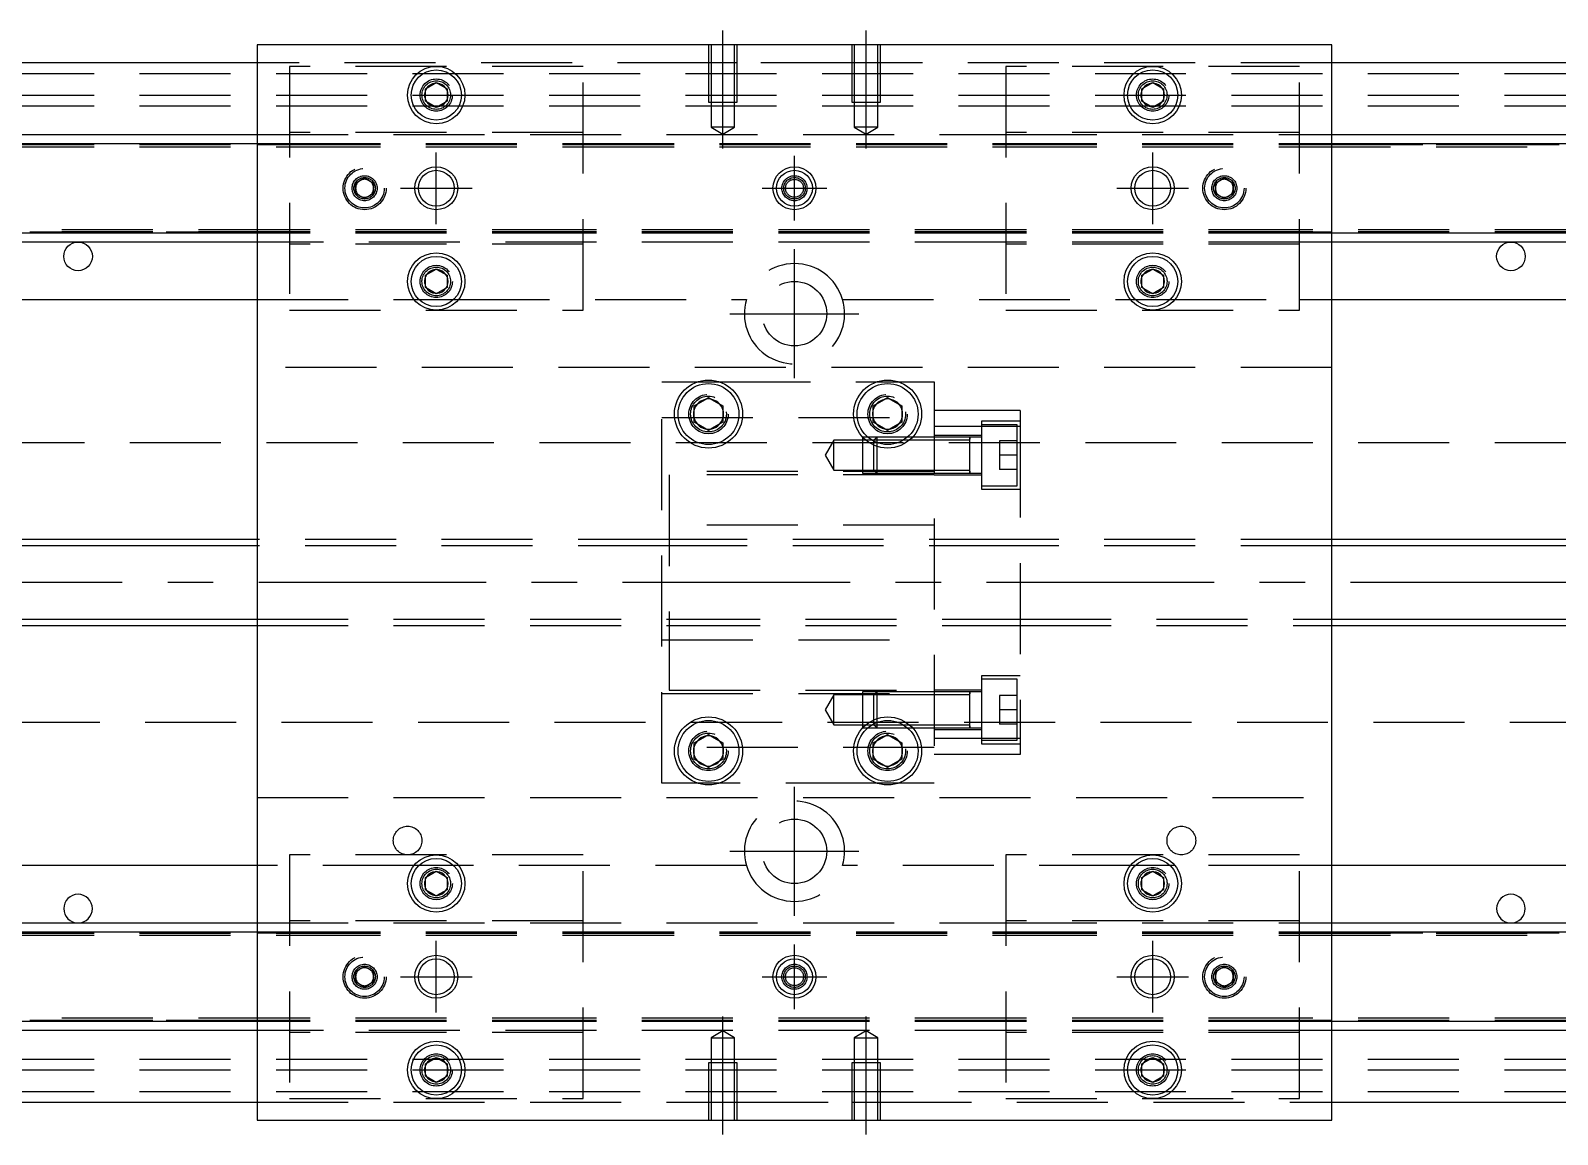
# Model space of a CAD drawing. Extents: x -10 to 847, y -285 to 77.
# Drawn here: x 213.4 to 426.5, y -77 to 77 of the extents above; entities that cross this region are included whole.
import ezdxf

# ---------------------------------------------------------------- set-up
doc = ezdxf.new("R2010")
doc.units = 0
doc.linetypes.add('CENTER', pattern=[50.8, 31.75, -6.35, 6.35, -6.35])
doc.linetypes.add('DASHED', pattern=[19.05, 12.7, -6.35])
doc.layers.get('0').update_dxf_attribs({"linetype": 'CONTINUOUS'})
doc.layers.add('CENTER', color=1, linetype='CENTER')

msp = doc.modelspace()

# ---------------------------------------------------------------- linework, layer by layer
at = {"color": 7, "linetype": 'CONTINUOUS'}
for p, q in [((395, 75), (245, 75)), ((245, 75), (245, -75)), ((395, -75), (395, 75)), ((245, 72.5), (0, 72.5)), ((640, 72.5), (395, 72.5)), ((268.5, 68.866026), (270, 69.73205)), ((268.5, 67.133974), (268.5, 68.866026)), ((270, 69.73205), (271.5, 68.866026)), ((271.5, 68.866026), (271.5, 67.133974)), ((368.5, 68.866026), (370, 69.73205)), ((368.5, 67.133974), (368.5, 68.866026)), ((370, 69.73205), (371.5, 68.866026)), ((371.5, 68.866026), (371.5, 67.133974)), ((270, 66.26795), (268.5, 67.133974)), ((271.5, 67.133974), (270, 66.26795)), ((370, 66.26795), (368.5, 67.133974)), ((371.5, 67.133974), (370, 66.26795)), ((0, 62.5), (245, 62.5)), ((395, 62.5), (640, 62.5)), ((0, 61.247728), (245, 61.247728)), ((395, 61.247728), (640, 61.247728)), ((245, 48.752272), (0, 48.752272)), ((245, 47.5), (0, 47.5)), ((640, 48.752272), (395, 48.752272)), ((640, 47.5), (395, 47.5)), ((268.5, 42.866026), (270, 43.73205)), ((268.5, 41.133974), (268.5, 42.866026)), ((270, 43.73205), (271.5, 42.866026)), ((271.5, 42.866026), (271.5, 41.133974)), ((368.5, 42.866026), (370, 43.73205)), ((368.5, 41.133974), (368.5, 42.866026)), ((370, 43.73205), (371.5, 42.866026)), ((371.5, 42.866026), (371.5, 41.133974)), ((270, 40.26795), (268.5, 41.133974)), ((271.5, 41.133974), (270, 40.26795)), ((370, 40.26795), (368.5, 41.133974)), ((371.5, 41.133974), (370, 40.26795)), ((206.708204, 39.5), (245, 39.5)), ((395, 39.5), (433.291796, 39.5)), ((306, 24.6547), (308, 25.809402)), ((308, 25.809402), (310, 24.6547)), ((331, 24.6547), (333, 25.809402)), ((333, 25.809402), (335, 24.6547)), ((306, 22.3453), (306, 24.6547)), ((310, 24.6547), (310, 22.3453)), ((331, 22.3453), (331, 24.6547)), ((335, 24.6547), (335, 22.3453)), ((308, 21.190598), (306, 22.3453)), ((310, 22.3453), (308, 21.190598)), ((333, 21.190598), (331, 22.3453)), ((335, 22.3453), (333, 21.190598)), ((245, 6), (60.5, 6)), ((590, 6), (395, 6)), ((60.5, -6), (245, -6)), ((395, -6), (590, -6)), ((306, -22.3453), (308, -21.190598)), ((308, -21.190598), (310, -22.3453)), ((331, -22.3453), (333, -21.190598)), ((333, -21.190598), (335, -22.3453)), ((306, -24.6547), (306, -22.3453)), ((310, -22.3453), (310, -24.6547)), ((331, -24.6547), (331, -22.3453)), ((335, -22.3453), (335, -24.6547)), ((308, -25.809402), (306, -24.6547)), ((310, -24.6547), (308, -25.809402)), ((333, -25.809402), (331, -24.6547)), ((335, -24.6547), (333, -25.809402)), ((245, -39.5), (206.708204, -39.5)), ((268.5, -41.133974), (270, -40.26795)), ((270, -40.26795), (271.5, -41.133974)), ((368.5, -41.133974), (370, -40.26795)), ((370, -40.26795), (371.5, -41.133974)), ((433.291796, -39.5), (395, -39.5)), ((268.5, -42.866026), (268.5, -41.133974)), ((271.5, -41.133974), (271.5, -42.866026)), ((368.5, -42.866026), (368.5, -41.133974)), ((371.5, -41.133974), (371.5, -42.866026)), ((270, -43.73205), (268.5, -42.866026)), ((271.5, -42.866026), (270, -43.73205)), ((370, -43.73205), (368.5, -42.866026)), ((371.5, -42.866026), (370, -43.73205)), ((0, -47.5), (245, -47.5)), ((0, -48.752272), (245, -48.752272)), ((395, -47.5), (640, -47.5)), ((395, -48.752272), (640, -48.752272)), ((245, -61.247728), (0, -61.247728)), ((640, -61.247728), (395, -61.247728)), ((245, -62.5), (0, -62.5)), ((640, -62.5), (395, -62.5)), ((268.5, -67.133974), (270, -66.26795)), ((268.5, -68.866026), (268.5, -67.133974)), ((270, -66.26795), (271.5, -67.133974)), ((271.5, -67.133974), (271.5, -68.866026)), ((368.5, -67.133974), (370, -66.26795)), ((368.5, -68.866026), (368.5, -67.133974)), ((370, -66.26795), (371.5, -67.133974)), ((371.5, -67.133974), (371.5, -68.866026)), ((270, -69.73205), (268.5, -68.866026)), ((271.5, -68.866026), (270, -69.73205)), ((370, -69.73205), (368.5, -68.866026)), ((371.5, -68.866026), (370, -69.73205)), ((0, -72.5), (245, -72.5)), ((395, -72.5), (640, -72.5)), ((245, -75), (395, -75))]:
    msp.add_line(p, q, dxfattribs=at)
at = {"color": 3, "linetype": 'DASHED'}
for p, q in [((308.000006, 75), (308.000006, 67)), ((308.35, 75), (308.35, 67)), ((311.65, 67), (311.65, 75)), ((311.999994, 67), (311.999994, 75)), ((328.000006, 75), (328.000006, 67)), ((328.35, 75), (328.35, 67)), ((331.65, 67), (331.65, 75)), ((331.999994, 67), (331.999994, 75)), ((308.000006, 72.5), (245, 72.5)), ((311.999994, 72.5), (308.000006, 72.5)), ((328.000006, 72.5), (311.999994, 72.5)), ((331.999994, 72.5), (328.000006, 72.5)), ((395, 72.5), (331.999994, 72.5)), ((0, 71), (640, 71)), ((290.5, 72), (249.5, 72)), ((249.5, 72), (249.5, 38)), ((290.5, 38), (290.5, 72)), ((349.5, 72), (349.5, 38)), ((390.5, 72), (349.5, 72)), ((390.5, 38), (390.5, 72)), ((271.973226, 68.326156), (272, 68)), ((371.973226, 68.326156), (372, 68)), ((0, 68), (640, 68)), ((0, 66.5), (640, 66.5)), ((308.000006, 67), (311.999994, 67)), ((308.35, 67), (308.35, 63.5)), ((311.65, 63.5), (311.65, 67)), ((328.000006, 67), (331.999994, 67)), ((328.35, 67), (328.35, 63.5)), ((331.65, 63.5), (331.65, 67)), ((245, 62.5), (349.5, 62.5)), ((290.5, 62.8), (249.5, 62.8)), ((311.65, 63.5), (308.35, 63.5)), ((308.35, 63.5), (310, 62.547372)), ((310, 62.547372), (311.65, 63.5)), ((331.65, 63.5), (328.35, 63.5)), ((328.35, 63.5), (330, 62.547372)), ((330, 62.547372), (331.65, 63.5)), ((390.5, 62.8), (349.5, 62.8)), ((349.5, 62.5), (390.5, 62.5)), ((390.5, 62.5), (395, 62.5)), ((0, 61.1147), (245, 61.1147)), ((0, 61.1), (249.5, 61.1)), ((0, 60.8), (249.5, 60.8)), ((245, 61.247728), (249.5, 61.247728)), ((245, 61.1147), (249.5, 61.1147)), ((249.5, 61.247728), (290.5, 61.247728)), ((249.5, 61.1147), (290.5, 61.1147)), ((249.5, 61.1), (290.5, 61.1)), ((249.5, 61.1), (290.5, 61.1)), ((249.5, 60.8), (290.5, 60.8)), ((249.5, 60.8), (290.5, 60.8)), ((290.5, 61.247728), (349.5, 61.247728)), ((290.5, 61.1147), (349.5, 61.1147)), ((290.5, 61.1), (349.5, 61.1)), ((290.5, 60.8), (349.5, 60.8)), ((349.5, 61.247728), (390.5, 61.247728)), ((349.5, 61.1147), (390.5, 61.1147)), ((349.5, 61.1), (390.5, 61.1)), ((349.5, 60.8), (390.5, 60.8)), ((390.5, 61.247728), (395, 61.247728)), ((390.5, 61.1147), (395, 61.1147)), ((390.5, 61.1), (640, 61.1)), ((390.5, 60.8), (640, 60.8)), ((395, 61.1147), (640, 61.1147)), ((258.75, 55.721688), (260, 56.443376)), ((258.75, 54.278312), (258.75, 55.721688)), ((260, 56.443376), (261.25, 55.721688)), ((261.25, 55.721688), (261.25, 54.278312)), ((378.75, 55.721688), (380, 56.443376)), ((378.75, 54.278312), (378.75, 55.721688)), ((380, 56.443376), (381.25, 55.721688)), ((381.25, 55.721688), (381.25, 54.278312)), ((258.5, 55), (258.52041, 55.24661)), ((260, 53.556624), (258.75, 54.278312)), ((261.25, 54.278312), (260, 53.556624)), ((380, 53.556624), (378.75, 54.278312)), ((381.25, 54.278312), (380, 53.556624)), ((381.477374, 55.25955), (381.5, 55)), ((249.5, 49.2), (0, 49.2)), ((290.5, 49.2), (249.5, 49.2)), ((349.5, 49.2), (290.5, 49.2)), ((390.5, 49.2), (349.5, 49.2)), ((640, 49.2), (390.5, 49.2)), ((249.5, 48.9), (0, 48.9)), ((245, 48.8853), (0, 48.8853)), ((249.5, 48.8853), (245, 48.8853)), ((249.5, 48.752272), (245, 48.752272)), ((349.5, 47.5), (245, 47.5)), ((290.5, 48.9), (249.5, 48.9)), ((290.5, 48.8853), (249.5, 48.8853)), ((290.5, 48.752272), (249.5, 48.752272)), ((290.5, 47.2), (249.5, 47.2)), ((349.5, 48.9), (290.5, 48.9)), ((349.5, 48.8853), (290.5, 48.8853)), ((349.5, 48.752272), (290.5, 48.752272)), ((390.5, 48.9), (349.5, 48.9)), ((390.5, 48.8853), (349.5, 48.8853)), ((390.5, 48.752272), (349.5, 48.752272)), ((390.5, 47.5), (349.5, 47.5)), ((390.5, 47.2), (349.5, 47.2)), ((640, 48.9), (390.5, 48.9)), ((395, 48.8853), (390.5, 48.8853)), ((395, 48.752272), (390.5, 48.752272)), ((395, 47.5), (390.5, 47.5)), ((640, 48.8853), (395, 48.8853)), ((268, 42), (268.030168, 42.346066)), ((371.973226, 42.326156), (372, 42)), ((245, 39.5), (266.877502, 39.5)), ((266.877502, 39.5), (267.55051, 39.5)), ((267.55051, 39.5), (272.44949, 39.5)), ((272.44949, 39.5), (273.122498, 39.5)), ((273.122498, 39.5), (313.291796, 39.5)), ((326.708204, 39.5), (366.877502, 39.5)), ((366.877502, 39.5), (367.55051, 39.5)), ((367.55051, 39.5), (372.44949, 39.5)), ((372.44949, 39.5), (373.122498, 39.5)), ((373.122498, 39.5), (390.5, 39.5)), ((390.5, 39.5), (395, 39.5)), ((249.5, 38), (290.5, 38)), ((349.5, 38), (390.5, 38)), ((395, 30), (245, 30)), ((301.5, 28), (306.47931, 28)), ((301.5, -28), (301.5, 28)), ((306.47931, 28), (309.52069, 28)), ((309.52069, 28), (331.47931, 28)), ((331.47931, 28), (334.52069, 28)), ((334.52069, 28), (339.5, 28)), ((339.5, 28), (339.5, -28)), ((310.483582, 23.786038), (310.5, 23.5)), ((335.483582, 23.786038), (335.5, 23.5)), ((351.5, 24), (339.5, 24)), ((351.5, 24), (351.5, 21.748564)), ((301.5, 23), (339.5, 23)), ((351.5, 21.748564), (339.5, 21.748564)), ((346.1, 22.50352), (346.1, 13.00352)), ((351.5, 22.50352), (346.1, 22.50352)), ((351.1, 22.00352), (346.1, 22.00352)), ((351.1, 13.50352), (351.1, 22.00352)), ((351.5, 21.748564), (351.5, -21.748564)), ((640, 19.5), (76.969694, 19.5)), ((325.5, 19.85352), (324.287564, 17.75352)), ((325.5, 15.65352), (325.5, 19.85352)), ((329.5, 19.85352), (325.5, 19.85352)), ((329.5, 20.253516), (329.5, 15.253526)), ((329.532604, 20.253516), (329.5, 20.253516)), ((331.1, 19.85352), (329.5, 19.85352)), ((330.25722, 20.253516), (329.532604, 20.253516)), ((331.5, 20.253518), (330.25722, 20.253516)), ((331.5, 20.25352), (331.1, 19.85352)), ((331.1, 19.698356), (331.1, 19.85352)), ((335.183046, 19.85352), (331.1, 19.85352)), ((331.1, 19.146554), (331.1, 19.698356)), ((331.5, 20.25352), (331.5, 19.523506)), ((335.742786, 20.25352), (331.5, 20.25352)), ((335.74278, 20.253516), (331.5, 20.253518)), ((331.5, 19.523506), (331.5, 18.99306)), ((336.04396, 19.85352), (335.183046, 19.85352)), ((336.467396, 20.253516), (335.74278, 20.253516)), ((336.467402, 20.25352), (335.742786, 20.25352)), ((339.5, 19.85352), (336.04396, 19.85352)), ((339.5, 20.253516), (336.467396, 20.253516)), ((339.5, 20.25352), (336.467402, 20.25352)), ((346.1, 20.50352), (339.5, 20.50352)), ((344.505, 20.25352), (339.5, 20.25352)), ((344.5, 19.85352), (339.5, 19.85352)), ((346.1, 20.25352), (344.495, 20.25352)), ((344.5, 15.253516), (344.5, 20.253526)), ((344.5, 15.253516), (344.5, 20.253526)), ((344.5, 19.996122), (344.5, 20.25352)), ((344.5, 20.25352), (344.5, 19.996072)), ((344.5, 15.51097), (344.5, 19.996122)), ((348.6, 19.75352), (348.6, 17.75352)), ((351.1, 19.75352), (348.6, 19.75352)), ((324.287564, 17.75352), (325.5, 15.65352)), ((331.1, 15.65352), (331.1, 19.146554)), ((331.5, 18.99306), (331.5, 15.25352)), ((348.6, 17.75352), (348.6, 15.75352)), ((351.1, 17.75352), (348.6, 17.75352)), ((339.5, 15.5), (301.5, 15.5)), ((302.5, 15), (302.5, -15)), ((339.5, 15), (302.5, 15)), ((325.5, 15.65352), (329.5, 15.65352)), ((329.5, 15.65352), (331.1, 15.65352)), ((329.5, 15.253526), (331.5, 15.253524)), ((331.1, 15.65352), (339.5, 15.65352)), ((331.1, 15.65352), (331.5, 15.25352)), ((331.5, 15.253524), (339.5, 15.253526)), ((331.5, 15.25352), (339.5, 15.25352)), ((339.5, 15.65352), (344.5, 15.65352)), ((339.5, 15.25352), (344.505, 15.25352)), ((339.5, 15.00352), (346.1, 15.00352)), ((344.495, 15.25352), (346.1, 15.25352)), ((344.5, 15.510988), (344.5, 15.25352)), ((344.5, 15.25352), (344.5, 15.51097)), ((351.1, 15.75352), (348.6, 15.75352)), ((346.1, 13.50352), (351.1, 13.50352)), ((346.1, 13.00352), (351.5, 13.00352)), ((339.5, 8), (301.5, 8)), ((302.5, 6), (245, 6)), ((302.5, 5.125), (245, 5.125)), ((351.5, 6), (302.5, 6)), ((351.5, 5.125), (302.5, 5.125)), ((395, 6), (351.5, 6)), ((395, 5.125), (351.5, 5.125)), ((245, -5.125), (302.5, -5.125)), ((245, -6), (302.5, -6)), ((302.5, -5.125), (351.5, -5.125)), ((302.5, -6), (351.5, -6)), ((351.5, -5.125), (395, -5.125)), ((351.5, -6), (395, -6)), ((301.5, -8), (339.5, -8)), ((346.1, -13.00352), (346.1, -22.50352)), ((351.5, -13.00352), (346.1, -13.00352)), ((351.1, -13.50352), (346.1, -13.50352)), ((351.1, -22.00352), (351.1, -13.50352)), ((301.5, -15.5), (339.5, -15.5)), ((302.5, -15), (339.5, -15)), ((325.5, -15.65352), (324.287564, -17.75352)), ((325.5, -19.85352), (325.5, -15.65352)), ((329.5, -15.65352), (325.5, -15.65352)), ((329.5, -15.253526), (329.5, -20.253516)), ((331.499994, -15.253526), (329.5, -15.253526)), ((331.1, -15.65352), (329.5, -15.65352)), ((331.5, -15.25352), (331.1, -15.65352)), ((331.1, -19.146554), (331.1, -15.65352)), ((339.5, -15.65352), (331.1, -15.65352)), ((339.5, -15.253526), (331.499994, -15.253526)), ((331.5, -15.25352), (331.5, -18.99306)), ((339.5, -15.25352), (331.5, -15.25352)), ((346.1, -15.00352), (339.5, -15.00352)), ((344.505, -15.25352), (339.5, -15.25352)), ((344.5, -15.65352), (339.5, -15.65352)), ((346.1, -15.25352), (344.495, -15.25352)), ((344.5, -20.253526), (344.5, -15.253516)), ((344.5, -20.253526), (344.5, -15.253516)), ((344.5, -15.51092), (344.5, -15.25352)), ((344.5, -15.25352), (344.5, -15.51097)), ((344.5, -19.996072), (344.5, -15.51092)), ((348.6, -15.75352), (348.6, -17.75352)), ((351.1, -15.75352), (348.6, -15.75352)), ((324.287564, -17.75352), (325.5, -19.85352)), ((331.1, -19.698356), (331.1, -19.146554)), ((331.5, -18.99306), (331.5, -19.523506)), ((348.6, -17.75352), (348.6, -19.75352)), ((351.1, -17.75352), (348.6, -17.75352)), ((76.969694, -19.5), (640, -19.5)), ((325.5, -19.85352), (329.5, -19.85352)), ((329.5, -19.85352), (331.1, -19.85352)), ((329.5, -20.253516), (329.532604, -20.253516)), ((329.532604, -20.253516), (330.25722, -20.253516)), ((330.25722, -20.253516), (331.499994, -20.253516)), ((331.1, -19.85352), (331.1, -19.698356)), ((331.1, -19.85352), (335.183046, -19.85352)), ((331.1, -19.85352), (331.5, -20.25352)), ((331.499994, -20.253516), (335.74278, -20.253516)), ((331.5, -19.523506), (331.5, -20.25352)), ((331.5, -20.25352), (335.742786, -20.25352)), ((335.183046, -19.85352), (336.04396, -19.85352)), ((335.74278, -20.253516), (336.467396, -20.253516)), ((335.742786, -20.25352), (336.467402, -20.25352)), ((336.04396, -19.85352), (339.5, -19.85352)), ((336.467396, -20.253516), (339.5, -20.253516)), ((336.467402, -20.25352), (339.5, -20.25352)), ((339.5, -19.85352), (344.5, -19.85352)), ((339.5, -20.25352), (344.505, -20.25352)), ((339.5, -20.50352), (346.1, -20.50352)), ((344.495, -20.25352), (346.1, -20.25352)), ((344.5, -19.996054), (344.5, -20.25352)), ((344.5, -20.25352), (344.5, -19.996072)), ((351.1, -19.75352), (348.6, -19.75352)), ((339.5, -23), (301.5, -23)), ((310.483582, -23.213962), (310.5, -23.5)), ((335.483582, -23.213962), (335.5, -23.5)), ((351.5, -21.748564), (339.5, -21.748564)), ((346.1, -22.00352), (351.1, -22.00352)), ((346.1, -22.50352), (351.5, -22.50352)), ((351.5, -21.748564), (351.5, -24)), ((351.5, -24), (339.5, -24)), ((306.47931, -28), (301.5, -28)), ((309.52069, -28), (306.47931, -28)), ((331.47931, -28), (309.52069, -28)), ((334.52069, -28), (331.47931, -28)), ((339.5, -28), (334.52069, -28)), ((245, -30), (395, -30)), ((290.5, -38), (249.5, -38)), ((249.5, -38), (249.5, -72)), ((290.5, -72), (290.5, -38)), ((349.5, -38), (349.5, -72)), ((390.5, -38), (349.5, -38)), ((390.5, -72), (390.5, -38)), ((266.877502, -39.5), (245, -39.5)), ((267.55051, -39.5), (266.877502, -39.5)), ((272.44949, -39.5), (267.55051, -39.5)), ((273.122498, -39.5), (272.44949, -39.5)), ((313.291796, -39.5), (273.122498, -39.5)), ((366.877502, -39.5), (326.708204, -39.5)), ((367.55051, -39.5), (366.877502, -39.5)), ((372.44949, -39.5), (367.55051, -39.5)), ((373.122498, -39.5), (372.44949, -39.5)), ((390.5, -39.5), (373.122498, -39.5)), ((395, -39.5), (390.5, -39.5)), ((271.973226, -41.673844), (272, -42)), ((371.973226, -41.673844), (372, -42)), ((0, -48.8853), (245, -48.8853)), ((0, -48.9), (249.5, -48.9)), ((245, -47.5), (349.5, -47.5)), ((245, -48.752272), (249.5, -48.752272)), ((245, -48.8853), (249.5, -48.8853)), ((290.5, -47.2), (249.5, -47.2)), ((249.5, -48.752272), (290.5, -48.752272)), ((249.5, -48.8853), (290.5, -48.8853)), ((249.5, -48.9), (290.5, -48.9)), ((290.5, -48.752272), (349.5, -48.752272)), ((290.5, -48.8853), (349.5, -48.8853)), ((290.5, -48.9), (349.5, -48.9)), ((390.5, -47.2), (349.5, -47.2)), ((349.5, -47.5), (390.5, -47.5)), ((349.5, -48.752272), (390.5, -48.752272)), ((349.5, -48.8853), (390.5, -48.8853)), ((349.5, -48.9), (390.5, -48.9)), ((390.5, -47.5), (395, -47.5)), ((390.5, -48.752272), (395, -48.752272)), ((390.5, -48.8853), (395, -48.8853)), ((390.5, -48.9), (640, -48.9)), ((395, -48.8853), (640, -48.8853)), ((0, -49.2), (249.5, -49.2)), ((249.5, -49.2), (290.5, -49.2)), ((290.5, -49.2), (349.5, -49.2)), ((349.5, -49.2), (390.5, -49.2)), ((390.5, -49.2), (640, -49.2)), ((258.75, -54.278312), (260, -53.556624)), ((258.75, -55.721688), (258.75, -54.278312)), ((260, -53.556624), (261.25, -54.278312)), ((261.25, -54.278312), (261.25, -55.721688)), ((261.477374, -54.74045), (261.5, -55)), ((378.75, -54.278312), (380, -53.556624)), ((378.75, -55.721688), (378.75, -54.278312)), ((380, -53.556624), (381.25, -54.278312)), ((381.25, -54.278312), (381.25, -55.721688)), ((381.477374, -54.74045), (381.5, -55)), ((260, -56.443376), (258.75, -55.721688)), ((261.25, -55.721688), (260, -56.443376)), ((380, -56.443376), (378.75, -55.721688)), ((381.25, -55.721688), (380, -56.443376)), ((249.5, -60.8), (0, -60.8)), ((249.5, -61.1), (0, -61.1)), ((245, -61.1147), (0, -61.1147)), ((249.5, -61.1147), (245, -61.1147)), ((249.5, -61.247728), (245, -61.247728)), ((290.5, -60.8), (249.5, -60.8)), ((290.5, -60.8), (249.5, -60.8)), ((290.5, -61.1), (249.5, -61.1)), ((290.5, -61.1), (249.5, -61.1)), ((290.5, -61.1147), (249.5, -61.1147)), ((290.5, -61.247728), (249.5, -61.247728)), ((349.5, -60.8), (290.5, -60.8)), ((349.5, -61.1), (290.5, -61.1)), ((349.5, -61.1147), (290.5, -61.1147)), ((349.5, -61.247728), (290.5, -61.247728)), ((390.5, -60.8), (349.5, -60.8)), ((390.5, -61.1), (349.5, -61.1)), ((390.5, -61.1147), (349.5, -61.1147)), ((390.5, -61.247728), (349.5, -61.247728)), ((640, -60.8), (390.5, -60.8)), ((640, -61.1), (390.5, -61.1)), ((395, -61.1147), (390.5, -61.1147)), ((395, -61.247728), (390.5, -61.247728)), ((640, -61.1147), (395, -61.1147)), ((349.5, -62.5), (245, -62.5)), ((290.5, -62.8), (249.5, -62.8)), ((310, -62.547372), (308.35, -63.5)), ((308.35, -63.5), (310, -63.5)), ((308.35, -63.5), (308.35, -67)), ((311.65, -63.5), (310, -62.547372)), ((310, -63.5), (311.65, -63.5)), ((311.65, -67), (311.65, -63.5)), ((330, -62.547372), (328.35, -63.5)), ((328.35, -63.5), (330, -63.5)), ((328.35, -63.5), (328.35, -67)), ((331.65, -63.5), (330, -62.547372)), ((330, -63.5), (331.65, -63.5)), ((331.65, -67), (331.65, -63.5)), ((390.5, -62.5), (349.5, -62.5)), ((390.5, -62.8), (349.5, -62.8)), ((395, -62.5), (390.5, -62.5)), ((0, -66.5), (640, -66.5)), ((0, -68), (640, -68)), ((271.973226, -67.673844), (272, -68)), ((311.999994, -67), (308.000006, -67)), ((308.000006, -67), (308.000006, -75)), ((308.35, -67), (308.35, -75)), ((311.65, -75), (311.65, -67)), ((311.999994, -75), (311.999994, -67)), ((331.999994, -67), (328.000006, -67)), ((328.000006, -67), (328.000006, -75)), ((328.35, -67), (328.35, -75)), ((331.65, -75), (331.65, -67)), ((331.999994, -75), (331.999994, -67)), ((371.973226, -67.673844), (372, -68)), ((0, -71), (640, -71)), ((249.5, -72), (290.5, -72)), ((349.5, -72), (390.5, -72)), ((245, -72.5), (308.000006, -72.5)), ((308.000006, -72.5), (311.999994, -72.5)), ((311.999994, -72.5), (328.000006, -72.5)), ((328.000006, -72.5), (331.999994, -72.5)), ((331.999994, -72.5), (395, -72.5))]:
    msp.add_line(p, q, dxfattribs=at)
at = {"color": 3, "linetype": 'CONTINUOUS'}
for p, q in [((245, 5.125), (60.5, 5.125)), ((590, 5.125), (395, 5.125)), ((60.5, -5.125), (245, -5.125)), ((395, -5.125), (590, -5.125))]:
    msp.add_line(p, q, dxfattribs=at)
at = {"color": 7, "linetype": 'CONTINUOUS'}
for centre, radius in [((270, 68), 4), ((270, 68), 3.5), ((370, 68), 4), ((370, 68), 3.5), ((320, 55), 3), ((270, 55), 2.5), ((320, 55), 2.5), ((370, 55), 2.5), ((220, 45.5), 2), ((420, 45.5), 2), ((270, 42), 4), ((270, 42), 3.5), ((370, 42), 4), ((370, 42), 3.5), ((308, 23.5), 4.75), ((308, 23.5), 4.25), ((333, 23.5), 4.75), ((333, 23.5), 4.25), ((308, -23.5), 4.75), ((333, -23.5), 4.75), ((308, -23.5), 4.25), ((333, -23.5), 4.25), ((270, -42), 4), ((370, -42), 4), ((270, -42), 3.5), ((370, -42), 3.5), ((270, -55), 2.5), ((320, -55), 3), ((320, -55), 2.5), ((370, -55), 2.5), ((270, -68), 4), ((270, -68), 3.5), ((370, -68), 4), ((370, -68), 3.5)]:
    msp.add_circle(centre, radius, dxfattribs=at)
at = {"color": 3, "linetype": 'DASHED'}
for centre, radius in [((270, 68), 2.25), ((270, 68), 2), ((370, 68), 2.25), ((370, 68), 2), ((260, 55), 3), ((260, 55), 2.75), ((380, 55), 3), ((380, 55), 2.75), ((260, 55), 1.75), ((260, 55), 1.5), ((320, 55), 1.75), ((320, 55), 1.5), ((320, 55), 1.25), ((380, 55), 1.75), ((380, 55), 1.5), ((270, 42), 2.25), ((270, 42), 2), ((370, 42), 2.25), ((370, 42), 2), ((320, 37.5), 4.5), ((308, 23.5), 2.75), ((308, 23.5), 2.5), ((333, 23.5), 2.75), ((333, 23.5), 2.5), ((308, -23.5), 2.75), ((308, -23.5), 2.5), ((333, -23.5), 2.75), ((333, -23.5), 2.5), ((266, -36), 2), ((320, -37.5), 4.5), ((374, -36), 2), ((270, -42), 2.25), ((270, -42), 2), ((370, -42), 2.25), ((370, -42), 2), ((260, -55), 3), ((260, -55), 2.75), ((260, -55), 1.75), ((320, -55), 1.75), ((380, -55), 3), ((380, -55), 2.75), ((380, -55), 1.75), ((260, -55), 1.5), ((320, -55), 1.5), ((320, -55), 1.25), ((380, -55), 1.5), ((270, -68), 2.25), ((270, -68), 2), ((370, -68), 2.25), ((370, -68), 2)]:
    msp.add_circle(centre, radius, dxfattribs=at)
at = {"color": 3, "linetype": 'CONTINUOUS'}
for centre in [(270, 55), (370, 55), (270, -55), (370, -55)]:
    msp.add_circle(centre, 3, dxfattribs=at)
at = {"color": 7, "linetype": 'CONTINUOUS'}
for centre, radius, start, end in [((270, 68), 1.65, 155.380023, 180), ((270, 68), 1.65, 144.619977, 155.380023), ((270, 68), 1.65, 95.380023, 144.619977), ((270, 68), 1.65, 84.619977, 95.380023), ((270, 68), 1.65, 35.380023, 84.619977), ((270, 68), 1.65, 24.619977, 35.380023), ((270, 68), 1.65, 335.380023, 24.619977), ((370, 68), 1.65, 155.380023, 180), ((370, 68), 1.65, 144.619977, 155.380023), ((370, 68), 1.65, 95.380023, 144.619977), ((370, 68), 1.65, 84.619977, 95.380023), ((370, 68), 1.65, 35.380023, 84.619977), ((370, 68), 1.65, 24.619977, 35.380023), ((370, 68), 1.65, 335.380023, 24.619977), ((270, 68), 1.65, 180, 204.619977), ((270, 68), 1.65, 204.619977, 215.380023), ((270, 68), 1.65, 215.380023, 264.619977), ((270, 68), 1.65, 264.619977, 275.380023), ((270, 68), 1.65, 275.380023, 324.619977), ((270, 68), 1.65, 324.619977, 335.380023), ((370, 68), 1.65, 180, 204.619977), ((370, 68), 1.65, 204.619977, 215.380023), ((370, 68), 1.65, 215.380023, 264.619977), ((370, 68), 1.65, 264.619977, 275.380023), ((370, 68), 1.65, 275.380023, 324.619977), ((370, 68), 1.65, 324.619977, 335.380023), ((270, 42), 1.65, 155.380023, 180), ((270, 42), 1.65, 144.619977, 155.380023), ((270, 42), 1.65, 95.380023, 144.619977), ((270, 42), 1.65, 84.619977, 95.380023), ((270, 42), 1.65, 35.380023, 84.619977), ((270, 42), 1.65, 24.619977, 35.380023), ((270, 42), 1.65, 335.380023, 24.619977), ((370, 42), 1.65, 155.380023, 180), ((370, 42), 1.65, 144.619977, 155.380023), ((370, 42), 1.65, 95.380023, 144.619977), ((370, 42), 1.65, 84.619977, 95.380023), ((370, 42), 1.65, 35.380023, 84.619977), ((370, 42), 1.65, 24.619977, 35.380023), ((370, 42), 1.65, 335.380023, 24.619977), ((270, 42), 1.65, 180, 204.619977), ((270, 42), 1.65, 204.619977, 215.380023), ((270, 42), 1.65, 215.380023, 264.619977), ((270, 42), 1.65, 275.380023, 324.619977), ((270, 42), 1.65, 324.619977, 335.380023), ((370, 42), 1.65, 180, 204.619977), ((370, 42), 1.65, 204.619977, 215.380023), ((370, 42), 1.65, 215.380023, 264.619977), ((370, 42), 1.65, 275.380023, 324.619977), ((370, 42), 1.65, 324.619977, 335.380023), ((270, 42), 1.65, 264.619977, 275.380023), ((370, 42), 1.65, 264.619977, 275.380023), ((308, 23.5), 2.1, 77.75279, 102.24721), ((333, 23.5), 2.1, 77.75279, 102.24721), ((308, 23.5), 2.1, 162.24721, 180), ((308, 23.5), 2.1, 180, 197.75279), ((308, 23.5), 2.1, 137.75279, 162.24721), ((308, 23.5), 2.1, 102.24721, 137.75279), ((308, 23.5), 2.1, 42.24721, 77.75279), ((308, 23.5), 2.1, 17.75279, 42.24721), ((308, 23.5), 2.1, 342.24721, 17.75279), ((333, 23.5), 2.1, 162.24721, 180), ((333, 23.5), 2.1, 180, 197.75279), ((333, 23.5), 2.1, 137.75279, 162.24721), ((333, 23.5), 2.1, 102.24721, 137.75279), ((333, 23.5), 2.1, 42.24721, 77.75279), ((333, 23.5), 2.1, 17.75279, 42.24721), ((333, 23.5), 2.1, 342.24721, 17.75279), ((308, 23.5), 2.1, 197.75279, 222.24721), ((308, 23.5), 2.1, 222.24721, 257.75279), ((308, 23.5), 2.1, 257.75279, 282.24721), ((308, 23.5), 2.1, 282.24721, 317.75279), ((308, 23.5), 2.1, 317.75279, 342.24721), ((333, 23.5), 2.1, 197.75279, 222.24721), ((333, 23.5), 2.1, 222.24721, 257.75279), ((333, 23.5), 2.1, 257.75279, 282.24721), ((333, 23.5), 2.1, 282.24721, 317.75279), ((333, 23.5), 2.1, 317.75279, 342.24721), ((308, -23.5), 2.1, 162.24721, 180), ((308, -23.5), 2.1, 137.75279, 162.24721), ((308, -23.5), 2.1, 102.24721, 137.75279), ((308, -23.5), 2.1, 77.75279, 102.24721), ((308, -23.5), 2.1, 42.24721, 77.75279), ((308, -23.5), 2.1, 17.75279, 42.24721), ((308, -23.5), 2.1, 342.24721, 17.75279), ((333, -23.5), 2.1, 162.24721, 180), ((333, -23.5), 2.1, 137.75279, 162.24721), ((333, -23.5), 2.1, 102.24721, 137.75279), ((333, -23.5), 2.1, 42.24721, 77.75279), ((333, -23.5), 2.1, 17.75279, 42.24721), ((333, -23.5), 2.1, 342.24721, 17.75279), ((308, -23.5), 2.1, 180, 197.75279), ((308, -23.5), 2.1, 197.75279, 222.24721), ((308, -23.5), 2.1, 222.24721, 257.75279), ((308, -23.5), 2.1, 257.75279, 282.24721), ((308, -23.5), 2.1, 282.24721, 317.75279), ((308, -23.5), 2.1, 317.75279, 342.24721), ((333, -23.5), 2.1, 180, 197.75279), ((333, -23.5), 2.1, 197.75279, 222.24721), ((333, -23.5), 2.1, 222.24721, 257.75279), ((333, -23.5), 2.1, 257.75279, 282.24721), ((333, -23.5), 2.1, 282.24721, 317.75279), ((333, -23.5), 2.1, 317.75279, 342.24721), ((270, -42), 1.65, 95.380023, 144.619977), ((270, -42), 1.65, 84.619977, 95.380023), ((270, -42), 1.65, 35.380023, 84.619977), ((370, -42), 1.65, 95.380023, 144.619977), ((370, -42), 1.65, 84.619977, 95.380023), ((370, -42), 1.65, 35.380023, 84.619977), ((270, -42), 1.65, 155.380023, 180), ((270, -42), 1.65, 180, 204.619977), ((270, -42), 1.65, 144.619977, 155.380023), ((270, -42), 1.65, 24.619977, 35.380023), ((270, -42), 1.65, 335.380023, 24.619977), ((370, -42), 1.65, 155.380023, 180), ((370, -42), 1.65, 180, 204.619977), ((370, -42), 1.65, 144.619977, 155.380023), ((370, -42), 1.65, 24.619977, 35.380023), ((370, -42), 1.65, 335.380023, 24.619977), ((220, -45.5), 2, 90, 270), ((220, -45.5), 2, 270, 90), ((270, -42), 1.65, 204.619977, 215.380023), ((270, -42), 1.65, 215.380023, 264.619977), ((270, -42), 1.65, 264.619977, 275.380023), ((270, -42), 1.65, 275.380023, 324.619977), ((270, -42), 1.65, 324.619977, 335.380023), ((370, -42), 1.65, 204.619977, 215.380023), ((370, -42), 1.65, 215.380023, 264.619977), ((370, -42), 1.65, 264.619977, 275.380023), ((370, -42), 1.65, 275.380023, 324.619977), ((370, -42), 1.65, 324.619977, 335.380023), ((420, -45.5), 2, 90, 270), ((420, -45.5), 2, 270, 90), ((270, -68), 1.65, 155.380023, 180), ((270, -68), 1.65, 180, 204.619977), ((270, -68), 1.65, 144.619977, 155.380023), ((270, -68), 1.65, 95.380023, 144.619977), ((270, -68), 1.65, 84.619977, 95.380023), ((270, -68), 1.65, 35.380023, 84.619977), ((270, -68), 1.65, 24.619977, 35.380023), ((270, -68), 1.65, 335.380023, 24.619977), ((370, -68), 1.65, 155.380023, 180), ((370, -68), 1.65, 180, 204.619977), ((370, -68), 1.65, 144.619977, 155.380023), ((370, -68), 1.65, 95.380023, 144.619977), ((370, -68), 1.65, 84.619977, 95.380023), ((370, -68), 1.65, 35.380023, 84.619977), ((370, -68), 1.65, 24.619977, 35.380023), ((370, -68), 1.65, 335.380023, 24.619977), ((270, -68), 1.65, 204.619977, 215.380023), ((270, -68), 1.65, 215.380023, 264.619977), ((270, -68), 1.65, 264.619977, 275.380023), ((270, -68), 1.65, 275.380023, 324.619977), ((270, -68), 1.65, 324.619977, 335.380023), ((370, -68), 1.65, 204.619977, 215.380023), ((370, -68), 1.65, 215.380023, 264.619977), ((370, -68), 1.65, 264.619977, 275.380023), ((370, -68), 1.65, 275.380023, 324.619977), ((370, -68), 1.65, 324.619977, 335.380023)]:
    msp.add_arc(centre, radius, start, end, dxfattribs=at)
at = {"color": 3, "linetype": 'DASHED'}
for centre, radius, start, end in [((260, 55), 1.25, 120, 180), ((260, 55), 1.25, 60, 120), ((260, 55), 1.25, 0, 60), ((380, 55), 1.25, 120, 180), ((380, 55), 1.25, 60, 120), ((380, 55), 1.25, 0, 60), ((260, 55), 1.25, 180, 240), ((260, 55), 1.25, 240, 300), ((260, 55), 1.25, 300, 0), ((380, 55), 1.25, 180, 240), ((380, 55), 1.25, 240, 300), ((380, 55), 1.25, 300, 0), ((320, 37.5), 7, 16.60155, 163.39845), ((320, 37.5), 7, 163.39845, 16.60155), ((333, -23.5), 2.1, 77.75279, 102.24721), ((320, -37.5), 7, 343.39845, 196.60155), ((320, -37.5), 7, 196.60155, 343.39845), ((260, -55), 1.25, 120, 180), ((260, -55), 1.25, 180, 240), ((260, -55), 1.25, 60, 120), ((260, -55), 1.25, 0, 60), ((260, -55), 1.25, 300, 0), ((380, -55), 1.25, 120, 180), ((380, -55), 1.25, 180, 240), ((380, -55), 1.25, 60, 120), ((380, -55), 1.25, 0, 60), ((380, -55), 1.25, 300, 0), ((260, -55), 1.25, 240, 300), ((380, -55), 1.25, 240, 300)]:
    msp.add_arc(centre, radius, start, end, dxfattribs=at)
at = {"layer": 'CENTER', "color": 1, "linetype": 'CENTER'}
for p, q in [((310, 60.547372), (310, 77)), ((330, 60.547372), (330, 77)), ((270, 50), (270, 60)), ((370, 50), (370, 60)), ((320, 50.5), (320, 59.5)), ((265, 55), (275, 55)), ((315.5, 55), (324.5, 55)), ((365, 55), (375, 55)), ((320, 28.5), (320, 46.5)), ((311, 37.5), (329, 37.5)), ((683.361871, 0), (-10.32213, 0)), ((320, -46.5), (320, -28.5)), ((311, -37.5), (329, -37.5)), ((270, -60), (270, -50)), ((320, -59.5), (320, -50.5)), ((370, -60), (370, -50)), ((265, -55), (275, -55)), ((315.5, -55), (324.5, -55)), ((365, -55), (375, -55)), ((310, -77), (310, -60.547372)), ((330, -77), (330, -60.547372))]:
    msp.add_line(p, q, dxfattribs=at)

doc.saveas('drawing.dxf')
